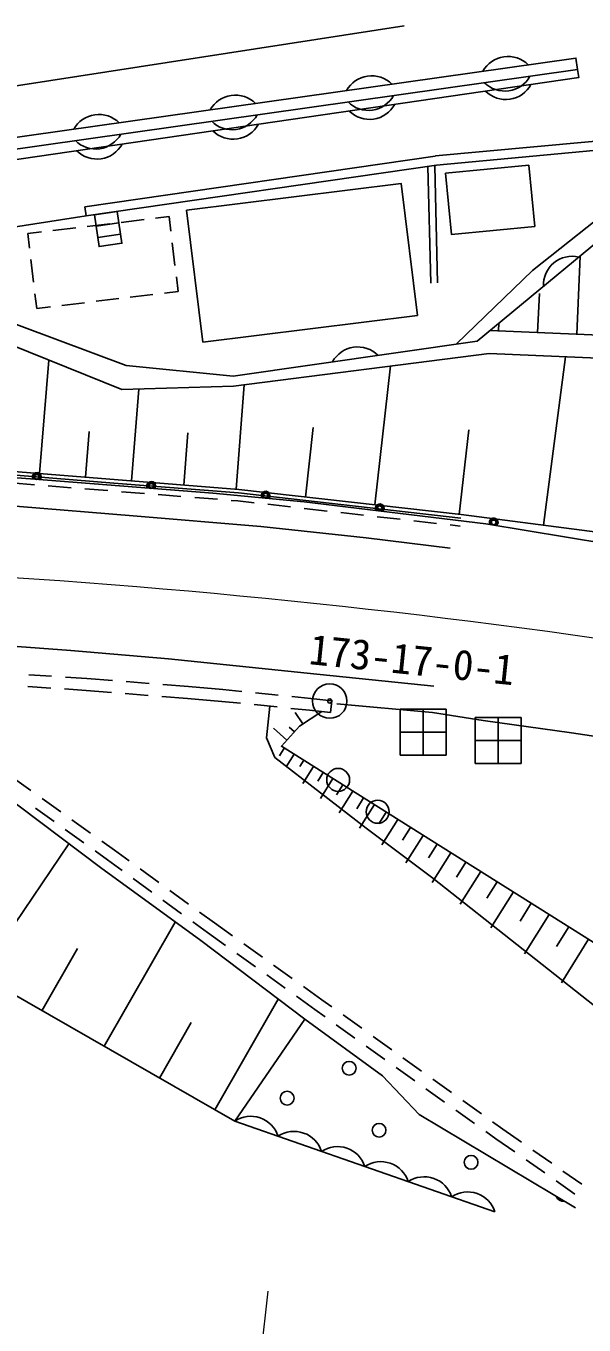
# Model space of a CAD drawing. Units: millimetres at full size, sheet at 1:1000; details may follow other scales. Extents: x 40000 to 680000, y 20000 to 380000.
# Drawn here: x 109410 to 133722, y 244161 to 300748 of the extents above; entities that cross this region are included whole.
import ezdxf
from ezdxf.enums import TextEntityAlignment as Align

# ---------------------------------------------------------------- set-up
doc = ezdxf.new("R2010")
doc.units = ezdxf.units.MM
doc.header["$LTSCALE"] = 1000
for name, color, linetype, lineweight in [('M-BGD', 7, 'Continuous', 25), ('M-BMK', 2, 'Continuous', 13), ('M-BMK-SRVR', 3, 'Continuous', 25), ('M-STR-HTXT', 7, 'Continuous', 13), ('M-STR-STRC', 7, 'Continuous', 25)]:
    doc.layers.add(name, color=color, linetype=linetype, lineweight=lineweight)
doc.layers.add('M-BMK-HTXT', color=7, linetype='Continuous')
doc.styles.add('ＭＳ ゴシック', font='')
doc.styles.get('ＭＳ ゴシック').set_extended_font_data('MS Gothic')

msp = doc.modelspace()

# ---------------------------------------------------------------- linework, layer by layer
at = {"layer": 'M-BGD'}
for p, q in [((103546, 294620), (133440, 298853)), ((127235, 295083), (111974, 292867)), ((127292, 294687), (112032, 292471)), ((127041, 289546), (126922, 294633)), ((127341, 289553), (127221, 294640)), ((112032, 292471), (111974, 292867)), ((112073, 292017), (113066, 292135)), ((112464, 292029), (113461, 292173)), ((113562, 292194), (114555, 292312)), ((115052, 292371), (115649, 292442)), ((115649, 292442), (115725, 291804)), ((109490, 291710), (110087, 291781)), ((109566, 291072), (109490, 291710)), ((110583, 291840), (111576, 291958)), ((112536, 291534), (113532, 291678)), ((115784, 291308), (115902, 290315)), ((109743, 289582), (109625, 290575)), ((133404, 287322), (133550, 290725)), ((115961, 289818), (116037, 289180)), ((116037, 289180), (115440, 289109)), ((109878, 288447), (109802, 289086)), ((111964, 288695), (110971, 288577)), ((113454, 288872), (112461, 288754)), ((114943, 289050), (113950, 288932)), ((131702, 287395), (131776, 289097)), ((110475, 288518), (109878, 288447)), ((130001, 287468), (130015, 287806)), ((131962, 278997), (132914, 286342)), ((110001, 281249), (110399, 286195)), ((124609, 279888), (125293, 285937)), ((114006, 280928), (114323, 284933)), ((118560, 280567), (118920, 285121)), ((112003, 281088), (112164, 283090)), ((116283, 280747), (116463, 283024)), ((121585, 280230), (121927, 283254)), ((128289, 279471), (128706, 283151)), ((108786, 280845), (109783, 280765)), ((110381, 280716), (111377, 280636)), ((111976, 280588), (112972, 280508)), ((113570, 280460), (114567, 280382)), ((115165, 280334), (116162, 280255)), ((116760, 280208), (117757, 280129)), ((118355, 280082), (118640, 280059)), ((118640, 280059), (119350, 279979)), ((119946, 279912), (120940, 279799)), ((121536, 279732), (122530, 279619)), ((123126, 279552), (124120, 279440)), ((124716, 279372), (125710, 279260)), ((126306, 279192), (127299, 279080)), ((127896, 279013), (128319, 278965)), ((109530, 272490), (110527, 272425)), ((111126, 272385), (112064, 272324)), ((112064, 272324), (113178, 272235)), ((113776, 272188), (114773, 272108)), ((109496, 271971), (110494, 271906)), ((111092, 271867), (112027, 271805)), ((112027, 271805), (113138, 271717)), ((113736, 271669), (114733, 271590)), ((115371, 272060), (116485, 271971)), ((116485, 271971), (117989, 271844)), ((117989, 271844), (118810, 271762)), ((119407, 271702), (120402, 271601)), ((115331, 271542), (116442, 271453)), ((116442, 271453), (117941, 271326)), ((117941, 271326), (118759, 271244)), ((119356, 271184), (120351, 271084)), ((120999, 271541), (121820, 271459)), ((121820, 271459), (122738, 271358)), ((122738, 271358), (122682, 270842)), ((122959, 271226), (127115, 270848)), ((120948, 271024), (121766, 270942)), ((121465, 270343), (121139, 270846)), ((121766, 270942), (122682, 270842)), ((125716, 268985), (125716, 270985)), ((125716, 270985), (127716, 270985)), ((126716, 270985), (126716, 268985)), ((127716, 270985), (127716, 268985)), ((128980, 268622), (128980, 270622)), ((128980, 270622), (130980, 270622)), ((129980, 270622), (129980, 268622)), ((130980, 270622), (130980, 268622)), ((120769, 269632), (120187, 270155)), ((121103, 270004), (120880, 270204)), ((125716, 269985), (127716, 269985)), ((128980, 269622), (130980, 269622)), ((120665, 269292), (120457, 268961)), ((121088, 269026), (120746, 268482)), ((127716, 268985), (125716, 268985)), ((121511, 268761), (121340, 268488)), ((121935, 268495), (121470, 267754)), ((122358, 268229), (122126, 267858)), ((130980, 268622), (128980, 268622)), ((108808, 268033), (109622, 267451)), ((122782, 267963), (122237, 267096)), ((123215, 267691), (122943, 267257)), ((110110, 267102), (110923, 266521)), ((123648, 267419), (123057, 266478)), ((124118, 267123), (123823, 266653)), ((109818, 266671), (110632, 266090)), ((124588, 266828), (123947, 265807)), ((111411, 266172), (112225, 265590)), ((125099, 266507), (124778, 265997)), ((125609, 266187), (124913, 265079)), ((111120, 265741), (111933, 265159)), ((126163, 265839), (125815, 265285)), ((126717, 265491), (125962, 264289)), ((107403, 259405), (111281, 265120)), ((112713, 265241), (113265, 264846)), ((113265, 264846), (113904, 264382)), ((127318, 265113), (126940, 264512)), ((112421, 264810), (112961, 264424)), ((112961, 264424), (113600, 263960)), ((127919, 264736), (127099, 263431)), ((128572, 264326), (128162, 263674)), ((114389, 264029), (115198, 263441)), ((129224, 263916), (128332, 262496)), ((114085, 263607), (114894, 263019)), ((127139, 263619), (150276, 245361)), ((129934, 263470), (129488, 262760)), ((115379, 262666), (116188, 262078)), ((115683, 263088), (116492, 262500)), ((130644, 263024), (129663, 261462)), ((116977, 262147), (117616, 261683)), ((131425, 262534), (130935, 261753)), ((132206, 262043), (131127, 260325)), ((112813, 256304), (115915, 261714)), ((116673, 261725), (117312, 261261)), ((117616, 261683), (118410, 261114)), ((133065, 261504), (132526, 260645)), ((117312, 261261), (118107, 260691)), ((133924, 260964), (132737, 259074)), ((110108, 257854), (111659, 260560)), ((118595, 260342), (119408, 259760)), ((118898, 260765), (119711, 260183)), ((120199, 259833), (121012, 259251)), ((119896, 259411), (120709, 258829)), ((121500, 258902), (122295, 258333)), ((117636, 253539), (120400, 258362)), ((121197, 258480), (121992, 257910)), ((122295, 258333), (122741, 258015)), ((121992, 257910), (122440, 257591)), ((123229, 257666), (124043, 257085)), ((115224, 254921), (116607, 257333)), ((122928, 257242), (123742, 256661)), ((124531, 256736), (125345, 256155)), ((124230, 256312), (125044, 255731)), ((125833, 255806), (126647, 255225)), ((125532, 255382), (126346, 254801)), ((127135, 254877), (127949, 254295)), ((126834, 254453), (127648, 253872)), ((128136, 253523), (128950, 252942)), ((128438, 253947), (129251, 253366)), ((129843, 249087), (118503, 253042)), ((129740, 253017), (130186, 252698)), ((129438, 252593), (129886, 252274)), ((130186, 252698), (131004, 252126)), ((129886, 252274), (130704, 251701)), ((131196, 251357), (132016, 250784)), ((131495, 251782), (132315, 251209)), ((132806, 250865), (133626, 250292)), ((132507, 250440), (133327, 249867))]:
    msp.add_line(p, q, dxfattribs=at)
for points in [[(95756, 295635), (101043, 296925), (107850, 297971), (125892, 300748)], [(96751, 291886), (99976, 293326), (102470, 293816), (102511, 294321), (102405, 294809), (102319, 295827), (103378, 295915), (103476, 295115), (103546, 294620), (103603, 294144), (133492, 298500), (133440, 298853), (133369, 299348), (103476, 295115)], [(188325, 289276), (154502, 295198), (143908, 293428), (136195, 293642), (135974, 295896), (127255, 295085)], [(188210, 288890), (154500, 294792), (143935, 293027), (135472, 293262), (135227, 295424), (127292, 294687)], [(112032, 292471), (101681, 290867), (99450, 290841), (97106, 291599), (95729, 292410), (94567, 294671)], [(188315, 288143), (154463, 294326), (144725, 292116), (136377, 293059), (129069, 287025), (118437, 285498), (113774, 285957), (103002, 289978)], [(135472, 293262), (131483, 290103), (128168, 286895)], [(129583, 286486), (118447, 285061), (113586, 284910), (102279, 289468)], [(173028, 280100), (172971, 280111), (151397, 284743), (145987, 286052), (140616, 286772), (135423, 287235), (129626, 287485)], [(172851, 279115), (172766, 279132), (151174, 283768), (145802, 285068), (140505, 285778), (135357, 286237), (129583, 286486)], [(100810, 281591), (106309, 281395), (113233, 280838), (118673, 280408), (128359, 279313)], [(100815, 281741), (106318, 281545), (113245, 280988), (118687, 280557), (128375, 279462)], [(171470, 271463), (167824, 272144), (159815, 273910), (153261, 275356), (148522, 276344), (141038, 277729), (134748, 278636), (128375, 279462)], [(120029, 271116), (119893, 269735), (120256, 268888), (124236, 265801), (127139, 263619)], [(153893, 245946), (137843, 258503), (120536, 269373), (121328, 270254), (122304, 270888)], [(203548, 245162), (210408, 258887), (203307, 258327), (199534, 258438), (198851, 258528), (193419, 258841), (187915, 259397), (183816, 259974), (178888, 260821), (173873, 261879), (167454, 263440), (156278, 266010), (149544, 267452), (140745, 268819), (133178, 269963), (129329, 270487), (127115, 270848)], [(121559, 257488), (117023, 260908), (112654, 264085), (105677, 269342)], [(118503, 253042), (106782, 259761), (106957, 258800), (106237, 257892), (105690, 256518), (105496, 254888), (105515, 252069)], [(118503, 253042), (121559, 257488), (124946, 255013), (126539, 253326), (133356, 249260)]]:
    msp.add_lwpolyline(points, dxfattribs=at)
for points in [[(127693, 294333), (131324, 294682), (131579, 292019), (127948, 291671)], [(116406, 292727), (125749, 293887), (126463, 288137), (117120, 286977)], [(112392, 292523), (113389, 292668), (113590, 291282), (112593, 291137)]]:
    msp.add_lwpolyline(points, close=True, dxfattribs=at)
for centre, radius in [((123010, 267908), 500), ((124735, 266518), 500), ((123489, 255347), 300), ((120787, 254043), 300), ((124793, 252645), 300), ((128799, 251248), 300)]:
    msp.add_circle(centre, radius, dxfattribs=at)
for centre, radius, start, end in [((130409, 298171), 1250, 44.9297, 151.1899), ((124469, 297330), 1250, 44.9297, 151.1899), ((130269, 299161), 1250, 224.9297, 331.1899), ((118528, 296489), 1250, 44.9297, 151.1899), ((124329, 298320), 1250, 224.9297, 331.1899), ((130314, 298795), 1250, 225.1629, 331.4232), ((124377, 297929), 1250, 225.1629, 331.4232), ((112587, 295647), 1250, 44.9297, 151.1899), ((118388, 297479), 1250, 224.9297, 331.1899), ((112447, 296638), 1250, 224.9297, 331.1899), ((118439, 297064), 1250, 225.1629, 331.4232), ((112502, 296199), 1250, 225.1629, 331.4232), ((133201, 289464), 1250, 76.4171, 182.6773), ((123860, 285519), 1250, 45.041, 151.3012), ((119201, 252003), 1252, 17.6792, 123.8691), ((121091, 251343), 1252, 17.6792, 123.8691), ((122981, 250684), 1252, 17.6792, 123.8691), ((124871, 250025), 1252, 17.6792, 123.8691), ((126760, 249366), 1252, 17.6792, 123.8691), ((128650, 248707), 1252, 17.6792, 123.8691), ((132805, 249851), 300, 197.9566, 280.4178)]:
    msp.add_arc(centre, radius, start, end, dxfattribs=at)
at = {"layer": 'M-BMK'}
msp.add_arc((86430, -62548), 340000, 75.64397, 87.77213, dxfattribs=at)
at = {"layer": 'M-BMK-SRVR'}
for radius in [750, 90]:
    msp.add_circle((122645, 271341), radius, dxfattribs=at)
at = {"layer": 'M-STR-HTXT'}
msp.add_line((119941, 245635), (118752, 234699), dxfattribs=at)
at = {"layer": 'M-STR-STRC'}
for points in [[(195442, 267624), (191475, 267853), (187664, 268179), (182603, 268836), (178921, 269405), (174752, 270230), (172353, 270757), (167625, 271852), (159758, 273596), (153192, 275057), (148470, 276071), (140994, 277363), (134714, 278192), (129449, 279066), (121536, 280024), (117554, 280392), (109605, 281015), (105641, 281319), (101621, 281456), (92964, 281638)], [(127897, 277995), (124224, 278452), (119636, 278938), (114081, 279415), (109132, 279816), (104547, 280114), (100753, 280212)], [(127182, 271988), (121655, 272560), (115625, 273175), (111362, 273541), (107252, 273843), (101786, 274113)]]:
    msp.add_lwpolyline(points, dxfattribs=at)
for centre in [(109882, 281107), (114867, 280716), (119851, 280293), (124823, 279739), (129789, 279124)]:
    msp.add_circle(centre, 100, dxfattribs=at)
for centre, radius, start, end in [((109882, 281107), 188, 318.6488, 212.3886), ((109882, 281107), 150, 306.9283, 224.1091), ((109882, 281107), 112, 265.51871, 265.51866), ((114867, 280716), 188, 318.6488, 212.3886), ((114867, 280716), 150, 306.9283, 224.1091), ((114867, 280716), 112, 265.51871, 265.51866), ((119851, 280293), 188, 317.839, 211.5787), ((119851, 280293), 150, 306.1185, 223.2992), ((119851, 280293), 112, 264.7089, 264.7088), ((124823, 279739), 188, 316.2314, 209.9712), ((124823, 279739), 150, 304.5109, 221.6917), ((124823, 279739), 112, 263.10134, 263.1013), ((129789, 279124), 188, 313.7066, 207.4464), ((129789, 279124), 150, 301.9861, 219.1669), ((129789, 279124), 112, 260.57649, 260.57645)]:
    msp.add_arc(centre, radius, start, end, dxfattribs=at)

# ---------------------------------------------------------------- texts
at = {"layer": 'M-BMK-HTXT', "style": 'ＭＳ ゴシック'}
msp.add_text('173-17-0-1', height=1320, rotation=354.09, dxfattribs=at).set_placement((121655, 272560), align=Align.BOTTOM_LEFT)

doc.saveas('drawing.dxf')
